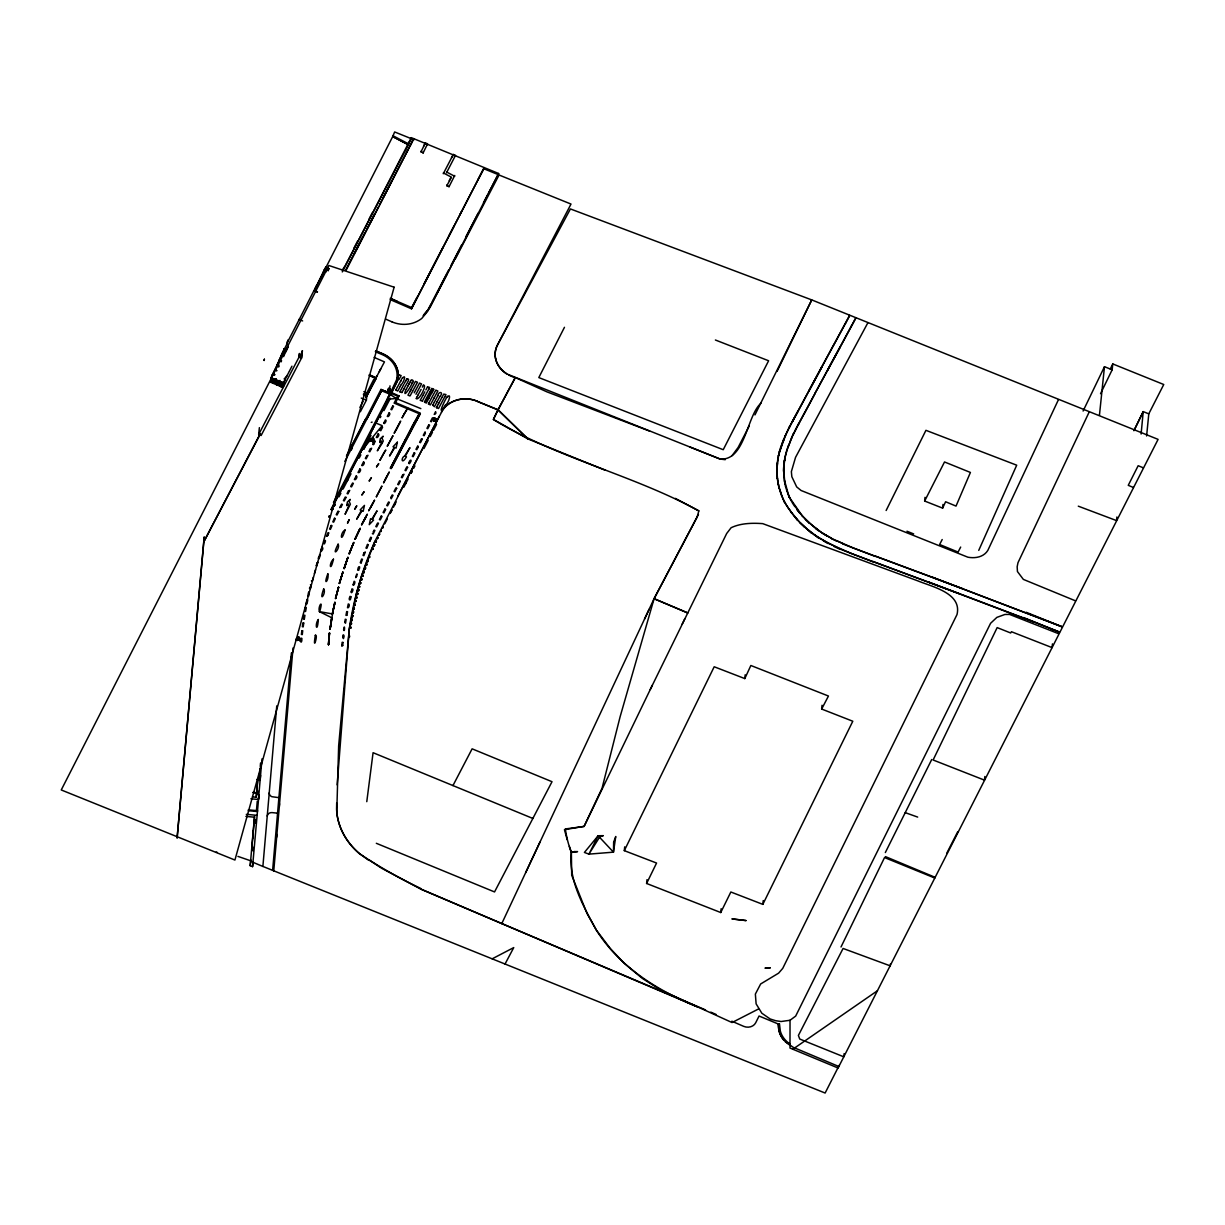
<?xml version="1.0" encoding="UTF-8"?>
<svg xmlns="http://www.w3.org/2000/svg" width="1225" height="1225" viewBox="0 0 1225 1225"><rect width="100%" height="100%" fill="white"/><g stroke="black" fill="none" stroke-linecap="round" stroke-linejoin="round"><path stroke-width="1.5" d="M1058.477 633.662L1009.568 614.429L1004.929 614.46L996.859 617.385L990.581 623.295L795.668 1016.092L790.033 1020.272L789.987 1048.049L838.084 1068.016L1158.084 439.377L811.746 299.911L570.421 208.939L497.427 345.128A26.935 23.091 11.8 0 0 495.543 358.404M336.691 803.064L336.569 809.158A74.143 64.159 4.6 0 0 359.415 853.626L381.664 868.265L420.497 888.952L696.933 1006.659C657.427 990.458 619.712 967.168 596.422 930.25C583.483 906.24 568.308 880.668 571.371 852.447C568.461 844.867 566.486 836.981 565.337 828.942L584.08 826.477L652.343 685.234M783.801 471.181L784.214 463.8M297.078 639.511L298.67 638.593M337.151 784.873L349.278 628.976A428.842 371.129 5.8 0 1 374.911 541.327L439.316 416.178M389.856 387.452L389.994 385.829M272.44 374.437L271.889 375.784M284.399 379.245L285.364 378.984L284.445 378.602L285.303 379.627L283.297 383.547L284.047 382.154L282.883 387.437L270.572 382.231L271.613 378.923C269.653 381.572 272.348 378.203 271.031 377.683L279.56 359.997L281.49 360.808L279.56 359.997M287.354 375.294L284.43 378.816L285.348 379.199M270.955 379.337L273.007 373.748L274.66 374.452L273.007 373.748L277.493 364.82M251.753 848.956L253.33 830.902M252.962 850.839L253.269 847.317M255.351 823.108L255.673 819.479M256.423 810.873L257.25 801.288M257.817 794.703L258.123 791.182M259.026 780.601L259.333 777.063M259.486 775.303L260.098 768.274M260.251 766.513L260.558 762.976M839.248 1065.245L825.129 1093.037L262.885 866.427L276.758 705.876M278.825 798.562L278.902 797.659L271.843 796.694A4.609 3.997 6.2 0 1 269.24 792.835M272.624 870.393L291.412 652.848M276.605 837.303L276.865 834.378M273.742 871.128L293.02 647.979M279.116 365.295L277.279 364.514L281.796 354.806L283.817 355.663M279.514 359.323L284.522 348.62M252.947 862.905L252.564 866.642L250.206 865.692L254.448 817.197L245.888 816.401M252.488 796.893L256.209 797.245L257.572 781.642M252.702 838.068L254.647 815.942M257.755 780.463L256.209 797.245M252.564 866.642L257.541 810.69L248.323 809.847M250.865 798.792L258.444 799.481L261.982 758.888M279.3 806.708L279.56 803.768M203.733 541.94L177.12 837.885L204.253 536.872L203.718 542.001L260.267 433.619M286.696 349.676L288.334 346.399L286.711 349.447M341.897 644.84L342.127 642.344L343.015 642.451M342.74 645.483L343.015 642.467M1141.118 434.048L1143.216 411.692L1133.906 430.725L1143.216 411.6L1148.79 413.882L1146.615 435.962M341.852 645.253L341.775 646.157L342.74 645.544M388.692 389.183L389.535 389.274L388.769 388.938M1116.894 516.981L1116.526 520.594L1078.291 506.17M177.12 837.885L177.349 835.542M302.008 352.999L301.488 358.144L261.124 435.503L258.659 434.507L259.378 427.632M272.7 383.134L273.542 380.761L271.383 379.842C270.128 383.823 270.465 376.55 272.991 380.209M273.65 379.796L273.742 378.816M277.616 382.491L276.773 384.849L276.881 383.884L282.883 387.437L283.725 385.063L271.506 379.903L270.756 381.297M279.667 383.348L279.759 382.384M279.867 381.404L279.958 380.424M286.543 350.472C279.79 347.41 291.152 350.35 284.322 348.987M281.046 384.635L281.903 382.261L283.924 383.119L283.189 384.512L283.94 383.134L271.705 377.943M282.883 387.437L283.097 385.492M258.674 434.492L299.022 357.133L299.375 353.703M299.467 353.458L299.114 356.888L301.564 357.899L301.932 354.469M300.186 357.47L302.299 350.702M300.385 357.547L302.514 350.794M250.727 860.808L237.895 856.382M250.206 865.692L250.819 859.858M260.619 775.41L260.175 779.789L256.944 779.483M258.444 799.481L258.904 795.102M258.934 794.841L257.449 811.532L248.231 810.69M328.361 270.756L324.993 269.332L325.115 268.229L315.024 289.039L324.028 271.353L325.819 272.103M324.993 269.332L392.689 136.603L408.369 144.718L411.278 138.655L394.649 131.963L392.704 136.526L408.43 144.734L342.587 270.771M360.349 411.753L366.382 400.192L366.995 394.358M363.412 394.802L366.811 396.196L376.152 378.525L376.228 377.698L369.246 374.743M342.28 271.919L411.324 137.675L498.636 173.506L430.006 307.444L423.865 314.81M346.308 269.913L413.79 138.67L386.579 191.069M388.953 391.525L389.014 392.658C385.262 389.596 391.556 388.172 388.555 389.428L389.382 389.826L388.447 390.193M388.815 391.587L388.846 388.601M389.106 392.475L387.942 392L389.734 391.74L389.32 392.567L389.32 389.657M389.749 389.091L389.106 392.49M423.59 146.265L425.351 142.912L427.571 143.815L423.1 152.987L420.971 151.287M423.1 152.987L423.176 152.206M420.895 152.084L425.351 142.912M390.132 299.574L411.493 308.807L442.96 247.389M454.735 175.451L449.039 186.69L446.834 185.756L451.443 177.181L443.373 172.955M454.659 176.247L446.574 172.005M446.834 185.756L446.926 184.96M449.039 186.69L449.116 185.894M443.282 173.736L453.296 154.472L455.516 155.361L446.497 172.786M411.493 308.807L484.243 167.687L483.814 168.483M822.052 705.248L821.653 709.045L852.799 721.234L762.838 904.372L730.85 891.999L720.744 912.533L646.601 883.47L656.569 863.043L624.306 850.655L624.704 846.858M646.601 883.47L646.999 879.673M624.306 850.655L714.19 666.768L744.8 678.589L745.183 674.776M720.744 912.533L721.142 908.72M762.838 904.372L763.236 900.574M849.553 315.438L833.781 344.715M855.724 317.918L851.344 326.156M844.132 1053.607L843.795 1056.823L799.741 1039.03L798.394 1035.447L843.076 948.456L890.223 965.851L890.422 963.922M924.645 501.04L944.521 461.963L970.414 472.452L956.021 506.093L945.608 501.745L942.622 508.13L924.645 501.04L925.028 497.335M942.622 508.13L943.005 504.424M984.839 776.512L984.471 780.141L933.113 759.99L997.165 627.598L1010.686 632.988L1011.421 631.717L1052.061 647.612L1052.443 643.875M1059.457 632.008L1034.375 622.116M1099.438 415.336L1104.475 366.688L1112.162 369.797L1100.54 393.684M1112.162 369.797L1112.775 363.932L1163.75 384.512L1148.805 413.79M275.579 381.633L274.829 383.012L275.686 380.653M280.847 386.579L281.704 384.221L280.847 386.579L280.954 385.599M281.796 383.241L281.903 382.261M1026.167 612.255L1062.136 626.863L931.919 576.975M644.549 619.038L654.089 598.673L697.132 517.118L698.832 510.886C633.003 474.81 557.804 458.533 493.399 419.562L498.024 409.808L476.892 401.126A26.935 23.26 5.9 0 0 441.398 412.182M349.538 637L349.661 635.974M366.78 801.671L373.074 752.701L532.86 818.453M777.783 459.329L777.278 463.234A102.379 88.399 5.9 0 0 776.941 474.887M777.997 459.36L777.492 463.249A102.15 88.185 5.9 0 0 777.155 474.871M784.199 463.969L784.674 460.294M303.723 623.157L303.218 626.848L302.33 626.741L302.851 622.882L303.754 622.989M331.623 617.66L330.092 629.237L332.052 617.798M374.115 440.587C372.492 444.736 371.833 438.305 374.1 440.495M433.39 418.827C434.263 422.196 436.054 415.796 433.665 418.292M778.334 1023.671L778.625 1027.729A26.981 22.923 6.9 0 0 783.541 1039.535L783.495 1039.872A26.95 22.892 6.9 0 1 778.549 1028.051L778.258 1023.993L779.452 1023.641L780.325 1031.021A25.802 21.943 6.6 0 0 790.018 1044.037M777.753 459.498L778.411 455.532M777.982 459.528L778.625 455.562M783.587 471.181A96.867 83.637 5.9 0 1 784.429 460.416L785.057 456.649M784.658 460.447L785.271 456.68M298.333 639.618L299.267 638.24M838.757 1066.47L793.142 1047.283L785.868 1042.016L789.359 1044.787M304.719 611.183L305.392 607.493L306.281 607.631L305.592 611.459L304.703 611.336M300.186 639.496L299.436 640.415L299.053 639.205M296.511 639.327L296.955 638.485M297.706 639.389L296.909 640.246M372.492 441.245L373.058 440.28M346.92 615.103L347.563 611.719L346.69 611.566L345.955 615.379L346.874 615.302M298.839 639.113L299.635 640.706M335.007 602.516L332.297 613.817L335.022 602.44M306.709 600.832L306.127 603.665L307.016 603.803L307.797 599.99L306.908 599.852M347.563 607.232L348.267 603.94C350.289 603.588 348.926 608.718 347.456 607.738M276.957 365.892L278.795 366.673L276.957 365.892L277.233 364.652M279.193 360.701L279.468 359.446M281.428 355.51L281.704 354.255M287.431 341.607L286.803 344.409L288.334 339.846L287.477 341.453M778.396 455.685L782.025 444.277M778.61 455.731L779.498 451.703M785.041 456.803L786.894 449.774M785.256 456.833L787.108 449.835M308.103 594.416L308.608 592.226M286.834 344.256L284.185 349.462M372.921 438.121L371.297 440.77L370.057 440.832A1.991 1.715 2 0 1 370.18 439.714L370.44 439.377M373.533 438.382L373.64 439.852M350.901 596.621C350.993 601.781 347.716 600.434 350.044 596.345L350.84 596.927M338.667 587.357L335.436 598.55L338.682 587.296M311.181 585.412L310.384 588.597L309.512 588.429L309.848 587.066M311.181 585.412L310.461 584.631M313.355 577.266L312.314 581.033L311.441 580.849M371.696 440.571L370.838 440.158M373.089 441.092L372.982 439.943M434.783 419.088L433.589 419.21M435.748 419.256L436.605 419.716M372.002 439.499L371.236 439.882M372.186 439.867L372.844 440.02M372.706 438.581L373.656 438.979M373.212 440.188L373.411 440.648M435.717 420.619C438.075 415.949 436.866 423.483 433.788 420.803L433.834 419.853M434.094 418.95L433.788 419.976M435.533 420.619L436.268 419.915L433.757 420.879M314.412 573.514L315.529 569.763M433.772 420.037L433.88 421.308M434.339 419.088L434.033 420.098L435.243 419.425M435.288 420.849L435.35 419.654M779.284 451.642L780.662 447.998M779.483 451.857L785.47 435.671M316.724 562.995L317.872 562.306L316.678 566.042L315.973 565.307M333.46 559.212C330.183 573.53 328.576 563.332 333.491 559.151M319.358 555.109L320.383 554.894L319.097 558.6L318.24 558.37L318.776 556.824M358.573 570.299C361.314 565.889 358.144 564.985 357.685 570.084L358.542 570.345M780.447 447.937L783.418 440.005M786.879 449.927L788.226 446.16M787.093 449.988L788.441 446.222M284.414 348.803L284.506 349.6L284.843 348.757M781.795 444.384L783.632 440.081M788.196 446.313L790.002 442.118M788.41 446.375L791.763 437.861M349.064 553.623L353.627 542.813M297.277 640.522L297.399 640.461A1.991 1.73 1.9 0 0 297.843 638.776L296.756 638.317A1.991 1.73 1.9 0 0 296.404 640.001L296.572 640.323M296.955 639.358L298.15 637.122M783.403 440.158L785.256 435.595M789.773 442.21L793.218 434.048M433.451 418.659L434.844 418.093M374.896 541.327L361.666 575.597L356.521 593.176L349.263 629.145L338.651 745.872L336.768 812.175A74.082 63.792 5.7 0 0 359.461 853.565M434.814 419.057L434.952 418.276M389.473 390.775L390.3 388.784L388.662 388.111L387.942 389.535L389.366 390.913L387.942 389.504M785.24 435.763L789.359 426.897M785.439 435.824L787.17 431.828M791.549 437.953L793.433 434.125M978.744 550.393L1016.704 465.194L925.932 430.327L886.134 510.503M370.685 539.444L371.512 537.607L370.7 537.254L369.077 540.837L369.889 541.144M369.935 541.098L370.608 539.612M744.8 678.589L750.864 665.497L828.452 696.03L821.653 709.045M525.632 872.705L539.934 842.172M420.497 888.967L501.775 923.589L649.128 609.284M1058.461 399.626L987.794 550.469C983.583 557.191 975.161 558.554 967.888 557.207L801.089 490.49L796.694 486.922L791.84 476.724L791.365 471.64L795.546 457.354L867.882 322.742M1089.163 412.044L1017.99 562.688L1017.163 566.731L1017.439 571.539L1023.35 579.394L1075.489 600.832M698.464 514.332L654.089 598.703L620.126 716.702L602.072 788.165L584.111 826.324L564.449 829.692L567.236 839.799M349.14 519.798L347.502 523.213L349.202 519.66M373.043 532.232L374.069 530.119L374.896 530.44L373.196 534.008L372.369 533.671M1083.099 411.033L1104.475 366.688M1110.279 369.047L1112.775 363.932M650.261 689.522L726.685 533.487L731.111 527.73C740.635 523.152 752.242 522.861 762.731 523.642L917.77 580.849C931.995 586.76 962.222 593.084 957.001 614.567L782.744 968.362L778.61 973.155L760.664 983.966L755.366 994.088L756.116 1003.857L761.827 1013.213L770.203 1019.001L775.793 1020.747L781.106 1021.512L790.033 1020.272M682.187 624.122L684.867 618.64M841.008 946.986L884.542 857.561L934.843 878.065M338.161 512.754L337.043 515.005L336.217 514.699L337.962 511.162L338.789 511.468M338.299 512.448L338.758 511.545M367.117 514.286L361.543 524.775L367.316 514.378M787.154 431.981L789.574 426.989M793.203 434.217L795.729 429.485M793.417 434.293L798.807 423.728M885.338 852.554L931.72 759.515M365.509 517.899L366.168 516.567M281.75 354.132L284.215 349.248L286.344 350.151M365.479 517.961L361.758 524.867M378.418 523.412L376.657 526.872L375.815 526.566L377.606 523.044L378.433 523.397M777.063 371.389L811.746 299.911L754.937 414.923M287.952 341.331L299.574 318.776M299.574 318.791L313.906 290.692L317.352 292.147M316.601 285.425L314.075 290.371L317.505 291.841M324.104 270.572L325.957 266.912L329.265 268.995M321.21 277.815L324.15 270.128L325.957 270.893M564.465 327.305L538.816 377.576L723.24 449.713L768.611 360.762L715.385 339.999M1062.152 626.71L931.842 577.143M946.665 853.427L957.736 831.729M390.193 393.225L380.99 389.473L390.193 393.225L396.471 380.072A25.74 22.234 5.9 0 0 382.062 354.53L375.325 351.682M283.342 382.889L289.085 371.757M289.391 371.16L291.948 366.183M388.157 392.077L388.371 391.173M355.02 509.171L356.812 505.726L354.653 508.926M417.036 419.884L420.389 413.483L412.978 426.683M760.924 403.285C746.638 415.673 745.397 460.922 720.132 459.053L506.538 373.824A26.95 23.275 5.9 0 1 497.442 345.067L571.003 204.054L499.05 175.007L455.394 258.735M365.708 395.032L373.793 379.367M449.299 235.169L461.886 210.899M459.942 214.635L484.258 167.641L477.643 180.397M492.205 185.94L498.636 173.506M483.507 202.753L487.581 194.882M488.346 193.397L491.424 187.425M371.252 422.395L372.14 422.12M408.675 463.356L409.487 463.708M435.564 413.759L434.217 414.417L435.549 411.86M435.886 413.131L435.564 411.845M749.332 425.779L738.139 447.431L732.045 455.669M942.193 539.521L939.621 544.497L958.088 552.062L960.676 547.07M342.449 270.281L344.026 267.234M353.673 248.675L357.7 240.896M369.138 218.892L372.431 212.538M407.481 145.055L409.012 142.115M410.543 139.175L411.324 137.675M345.925 269.531L355.311 251.263M356.123 249.701L360.15 241.938M360.962 240.391L362.569 237.282M363.381 235.721L364.989 232.627M366.964 228.815L368.939 225.002M369.613 223.731L374.881 213.579M382.92 198.083L385.952 192.248M354.301 253.453L378.602 206.657M379.428 205.05L392 180.841M406.516 152.681L407.772 150.246M409.931 146.097L411.462 143.157M454.153 225.813L424.172 283.526M374.299 381.128L374.789 380.209M379.306 371.588L379.964 370.333M347.333 454.215L365.831 418.613M346.43 456.19L380.99 389.473M344.837 461.412L381.557 390.76L389.749 394.098L333.476 502.449M351.299 449.988L352.264 448.136M432.103 301.84L448.595 270.067M451.198 265.044L461.611 244.985M465.959 236.609L478.118 213.196M458.594 251.86L427.678 311.303L421.859 318.347A26.782 23.168 7.9 0 1 418.659 320.552A26.782 23.137 7.7 0 1 391.969 321.853M388.524 398.829L333.705 504.378A482.175 417.281 5.8 0 0 331.133 509.386M375.83 350.825L382.567 353.673A26.858 23.183 5.9 0 1 397.574 380.332L333.675 504.669A482.175 417.281 5.8 0 0 331.102 509.677M347.364 480.797L348.053 479.48M360.839 454.904L359.201 458.028M383.869 452.775L385.798 450.019L379.903 460.386L383.869 452.791M395.736 457.813L397.558 454.337M399.381 450.831L397.62 454.215M370.762 507.257L372.599 503.751M385.385 479.174L387.207 475.667M398.355 454.735L391.081 468.7L415.122 423.544M408.782 463.127C409.747 458.64 412.947 459.528 409.686 463.326M388.463 504.103L387.559 505.833L386.748 505.481L388.57 501.974L389.382 502.327L388.524 503.996M400.284 481.379L398.523 484.778L397.712 484.426L399.534 480.904L400.345 481.257M391.035 511.805L391.709 510.488M394.68 504.792L395.369 503.475M405.643 483.722L406.333 482.405M411.814 471.885L411.125 473.187L412.289 470.936M413.637 468.363L414.923 465.898M476.877 401.264L498.039 409.916L527.791 438.872L498.039 409.686L493.415 419.394L527.791 438.872L605.119 470.186M417.082 297.139L411.631 307.582L390.254 298.349M366.842 419.027L381.557 390.76M431.231 303.509L427.801 310.093L423.146 315.713M437.447 292.545L447.339 273.542M387.498 398.401L389.749 394.098M371.696 430.802L373.518 427.295M375.83 423.008L377.223 420.343M335.818 499.861L338.345 495.007M339.264 493.231L342.433 487.137M344.332 483.492L346.17 479.986M355.832 461.412L358.542 456.19M359.292 454.766L360.778 451.887M365.617 442.593L366.734 440.449M369.919 434.339L370.823 432.578M339.003 496.845L340.902 493.216M343.107 488.974L351.008 473.769M364.483 447.875L363.81 449.192L371.022 435.319M392.842 435.901L387.222 446.329L392.903 435.916M361.972 494.854L364.116 491.684L361.926 494.931M369.276 480.812L371.42 477.643L369.184 480.981M397.022 428.49C386.442 446.803 409.058 405 397.053 428.428M395.736 457.844L390.285 468.317L410.743 430.006M399.472 450.647L404.862 440.311M404.954 440.142L412.228 426.208M368.771 510.626L374.62 500.336M430.542 392.444L432.517 388.692L433.772 389.244M374.421 500.244L368.74 510.687M376.243 496.737L381.924 486.279M383.547 482.681L389.244 472.237M398.37 454.689L409.303 433.727M409.334 433.665L411.125 430.235M415.214 423.375L416.944 420.053M396.686 488.3L394.863 491.792L394.052 491.439L395.874 487.933L396.701 488.285M417.955 447.447L416.791 449.682L415.979 449.33L417.802 445.823L418.108 447.156M422.257 439.193L420.451 442.684L419.624 442.317L421.446 438.826L422.273 439.178M397.972 495.788L442.593 410.207A26.95 23.137 4.1 0 1 456.312 400.315A26.904 23.229 4.4 0 1 466.648 398.891A26.95 23.397 4.3 0 1 476.908 401.096M384.788 523.795L387.376 518.833M390.178 513.459L392.092 509.753M393.47 507.135L396.196 501.882M403.821 487.228L408.155 478.898M423.911 448.641L428.245 440.342M452.959 785.577L472.115 748.827L552.016 781.703L494.548 891.938L376.32 843.29M203.718 542.001L260.481 433.696M359.936 407.404L363.182 401.188M375.845 378.203L369.889 375.325M376.55 376.841L377.07 375.861M379.291 416.362L382.828 409.609M390.408 395.017L391.311 393.271M380.24 417.664L380.914 416.362M383.884 410.681L390.392 398.263M395.583 402.612L398.171 397.696M398.324 397.39L399.212 395.69M402.122 417.786L407.695 408.078L403.974 414.234M402.152 417.725L403.944 414.295M412.258 426.162L414.05 422.717M414.081 422.671L419.562 413.131L410.773 429.944M431.322 390.959L425.213 402.612L424.447 401.861M432.41 388.861L431.736 388.356M425.58 401.923L426.3 403.086L428.918 398.232M427.403 398.447L427.862 397.574M411.156 430.174L412.947 426.744M433.16 418.353L431.399 421.737L430.572 421.369L432.394 417.893L433.221 418.246M430.189 436.621L432.486 432.226M433.482 430.312L436.575 424.401M365.617 397.666L380.807 368.756M373.579 444.537L372.645 444.43L374.467 440.923L375.294 441.23L373.579 444.522M376.228 377.698L366.903 395.353L363.503 393.96M284.154 355.036L286.267 351.054L284.139 350.151M380.255 369.797L384.466 361.896L374.115 357.378M349.217 501.285L350.228 499.387L347.333 502.051L346.889 505.68L347.961 503.659L348.865 505.711L345.067 514.286L350.381 504.241L349.156 501.408M381.924 443.572L377.331 450.831L381.756 442.516L380.853 440.464L379.781 442.485L380.225 438.856L383.119 436.192L382.047 438.228L383.272 441.046L382.001 443.435M505.037 964.029L513.75 947.583L492.159 958.838M401.907 392.582L399.886 391.709M431.736 393.011L432.731 391.158M439.943 396.471C444.323 391.908 438.366 390.698 437.723 395.905M498.039 409.686L515.25 377.56L546.978 391.877L649.709 431.139M410.972 380.454L410.283 381.725M439.178 402.566L441.965 397.375M436.468 407.603L438.504 408.507L444.828 396.716M789.344 427.066L798.042 410.804M789.543 427.142L792.713 421.094M795.5 429.562L798.608 423.636M273.542 380.761L272.792 382.154L270.664 381.251M276.773 384.849L277.524 383.471M282.99 386.472L283.741 385.079M451.489 157.826L453.296 154.472M449.223 180.688L450.754 177.824M422.809 395.568L420.206 400.361L422.319 401.111M361.819 511.024L356.674 519.216L361.36 510.488L360.135 509.952L364.468 505.389L363.182 511.3L361.957 510.764M429.699 392.138L424.447 401.846M428.643 403.423L435.809 390.132L437.846 391.02L434.079 398.018M434.063 398.033L430.373 404.893L428.337 403.99L428.903 402.933M404.755 455.868L409.931 447.646L405.444 455.991M434.308 402.275L432.655 405.337M373.365 517.685L372.369 519.522L373.579 520.089L369.246 524.652L370.532 518.742L371.757 519.278L377.04 510.825L373.426 517.578M437.187 401.586L434.431 406.7L432.747 405.153M439.928 396.502L437.095 401.754M437.371 405.934L436.483 407.588M438.458 403.913L437.432 405.812M439.147 402.627L438.351 404.097M443.45 394.618L442.041 397.237M445.027 396.364L444.553 397.237M445.165 396.088L445.992 394.572L443.726 394.098M447.569 396.303C444.889 399.197 436.085 419.532 445.272 405.276M445.395 405.046C448.472 403.867 451.979 391.939 447.125 397.145M498.039 409.916L515.174 377.928L508.773 375.095M271.062 378.372L271.812 376.978M395.828 390.025L397.757 391.051L400.315 386.35M397.436 387.069L401.448 379.643M399.825 391.847L401.448 388.846M402.382 387.115L401.678 388.402M401.984 392.444L403.837 389.014M412.412 382.384C411.171 386.656 402.397 399.335 405.582 390.408M409.839 391.709L411.049 389.473M417.266 396.487L418.123 394.894M421.124 389.382L418.23 394.695M423.406 385.171C427.556 384.068 419.072 401.264 416.132 398.584M422.533 400.728L429.699 387.467L427.54 386.809M429.807 391.939L431.445 388.876M432.747 391.127L433.665 389.428M434.354 402.167L437.953 395.491M436.973 406.685L436.513 407.527M821.546 367.132L798.026 410.972M808.837 390.867L845.449 323.492M845.434 323.66L849.752 315.514M809.051 390.79L792.697 421.262M809.036 390.943L821.73 367.377M839.891 347.18L804.136 413.545M814.947 393.439L827.855 369.812M855.923 318.01L827.84 369.965M804.35 413.637L815.176 393.363M395.935 389.81L397.344 387.222M402.55 377.606L402.014 378.602C406.976 372.875 403.668 382.583 401.295 384.512M400.33 386.304L401.157 384.772M404.342 383.486L405.108 382.078M405.705 380.99L406.884 378.785M406.623 379.275C412.075 376.978 404.663 386.442 403.592 389.473M406.562 388.585L407.956 386.013M409.747 382.705L408.982 384.114M410.712 380.914C411.309 378.173 415.29 381.342 412.136 382.889M409.257 392.812L409.808 391.786M410.528 390.469L415.428 381.404L417.48 382.246L412.641 391.142M414.234 392.812L419.517 383.073L421.553 383.93L415.964 394.251M416.408 398.064L417.097 396.778M423.069 395.078L424.845 391.801M425.871 389.917L427.433 387.008M429.01 398.064L431.721 393.057M839.875 347.333L851.36 326.003M400.529 381.327L401.004 380.454M402.703 386.518L403.775 384.528M405.46 381.419L405.965 380.5M406.486 388.723L405.858 389.887M408.093 385.752L410.222 381.833M408.721 393.776L407.971 395.17L410.007 395.997M410.39 395.308L412.549 391.326M422.334 387.131L423.345 385.278M428.658 389.397L429.194 388.417M821.531 367.286L833.796 344.562M792.483 421.17L798.241 410.896M798.593 423.789L804.151 413.392M827.641 369.873L840.09 347.257M798.792 423.881L804.366 413.483M371.497 440.433L372.813 438.029M435.84 419.425L435.87 420.481L436.651 419.899M435.901 419.501L437.049 419.088L436.85 420.343M370.532 439.607L370.44 440.832M371.895 440.694L373.334 439.729M373.564 441.383L373.855 440.479M298.548 639.159L299.666 638.317L300.385 639.159M299.16 638.562L298.027 637.689L298.257 639.128M361.957 450.233L382.185 425.642L376.044 423.115M370.792 439.974L371.711 439.071L370.471 439.346M373.518 441.444L372.568 441.674M877.452 990.734L792.82 1049.228M370.991 440.74L371.619 440.142M373.104 439.576L373.564 438.489M434.278 420.252L435.35 419.654M758.52 1008.971L732.045 1022.553L660.734 990.076L642.268 978.362L624.536 963.57L610.387 948.609L596.437 930.204L587.097 913.651L571.707 875.278L571.371 852.416L569.365 846.429M299.773 640.675L300.401 639.327M298.9 636.801L299.528 638.225M388.493 399.12L396.272 398.508L420.864 408.614M725.231 459.681L720.132 459.053L690.104 447.064M297.951 637.245L299.191 637.49M297.828 639.251L297.797 637.995L297.997 639.251M299.742 638.608L299.727 639.45M246.302 814.334L257.051 815.345M252.901 792.483L256.668 792.835L253.116 792.407M277.57 813.17L272.103 812.604A4.548 3.935 5.9 0 0 267.234 816.08M308.807 592.257L308.623 596.192L307.735 596.024M498.514 174.731L484.12 168.866M347.885 557.421L344.24 568.584L347.885 557.421A451.03 390.53 5.8 0 0 344.026 568.522A450.555 390.117 5.8 0 1 347.885 557.421M349.278 553.761L353.627 542.813A449.636 389.305 5.8 0 0 349.263 553.761L349.048 553.685M905.229 812.65L917.678 817.09M931.919 577.128L875.385 556.104M962.758 588.72L853.412 548.05L831.53 538.464M929.423 582.304L1034.467 622.101M929.346 582.487L1034.375 622.285M929.408 582.472L872.889 561.448M960.232 594.048L850.839 553.363M875.293 556.441L842.739 543.946M872.797 561.785L839.921 548.999M1050.973 629.022L1059.441 632.131L1023.549 617.553M367.868 393.332L363.84 391.709M850.916 553.332L828.238 543.242L814.349 534.789M425.259 143.708L427.479 144.596M453.219 155.253L455.44 156.157M411.156 139.313L413.621 140.308M906.959 531.237L913.682 533.932M395.644 402.673L419.899 412.947L419.425 413.805L394.098 403.102L397.742 396.15L392.551 394.052L392.995 393.225L398.983 395.92M216.228 851.987L217.3 852.416M1143.43 467.858L1138.163 465.714L1128.256 485.33L1133.416 487.489M299.022 357.133L301.488 358.144M361.283 398.094L366.382 400.192M373.548 439.224L372.492 438.795M934.966 877.253L885.399 856.597M252.013 861.895L262.885 866.458M325.911 267.433L328.775 268.642M325.069 268.673L328.438 270.113M299.114 319.449L302.636 320.935M369.154 375.57L376.152 378.525M284.307 349.048L286.711 349.937M281.719 355.709L283.741 356.567M279.484 360.9L281.413 361.727M276.712 370.777L274.982 369.828L276.728 370.562M272.945 374.406L274.599 375.11M271.491 378.877L283.833 384.099M271.292 380.822L283.618 386.043M375.83 351.039L382.583 353.903A26.935 23.26 5.9 0 1 389.167 357.777L391.035 359.4A26.935 23.26 5.9 0 1 397.62 380.638L390.744 394.817L396.272 398.508M705.539 1009.905L501.775 923.589M710.776 1012.141L716.013 1014.392M385.89 319.22L391.969 321.853M391.066 298.701L397.237 301.365M389.029 472.146L383.762 482.772M381.725 486.202L376.458 496.814M731.846 1021.206L743.713 1026.366A8.988 7.687 6.9 0 0 755.687 1022.783L759.071 1016.015L778.258 1023.993M404.633 456.083C401.188 456.956 400.973 465.868 406.47 456.894L405.245 456.358M837.043 540.975L842.861 543.624M839.998 548.984L818.514 537.79M833.919 546.442L839.906 549.152M831.515 538.632L836.935 541.312M392.781 135.638L408.522 143.861M675.358 498.391L698.832 510.886M831.653 538.311L822.388 533.135L809.097 522.799M831.637 538.464L822.496 533.135M823.368 540.899L828.1 543.563M826.982 536.075L818.346 530.456M818.622 537.79L808.393 530.027M818.499 537.943L811.072 532.569M359.446 853.58L368.756 860.333M815.773 528.266L818.484 530.303M815.62 528.572L818.331 530.609M812.91 526.092L815.758 528.434M811.21 532.599L800.476 522.952M811.057 532.737L804.32 526.781M813.048 526.122L802.39 516.184M805.346 519.339L809.235 522.83M809.082 522.952L799.726 512.999M800.308 523.075L804.473 526.811M804.304 526.949L797.077 519.63M800.461 523.106L794.443 516.154M783.541 1039.535L785.807 1042.352M789.298 497.212L802.543 516.23M797.245 519.676L791.748 512.663M797.062 519.783L791.549 512.754M797.199 509.738L799.879 513.061M797.184 509.891L799.695 513.168M795.01 506.292L797.383 509.631M789.268 509.171L791.733 512.816M791.534 512.923L786.848 505.603M792.483 503.092L794.795 506.538M789.053 509.432L784.49 502.127M790.554 499.754L792.667 503M784.689 502.051L786.833 505.757M789.513 497.151L790.737 499.831M783.204 499.05L784.674 502.219M784.475 502.296L781.81 496.079M788.41 494.364L789.497 497.319M788.196 494.425L789.283 497.381M782.025 496.033L783.188 499.203M788.395 494.532L784.674 480.996M786.833 490.567L788.18 494.578M780.585 491.975L782.009 496.186M781.795 496.248L779.085 487.902M785.623 486.692L786.817 490.72M779.299 487.856L780.57 492.128M784.934 483.829L785.608 486.846M778.533 484.61L779.284 488.009M778.304 484.641L779.069 488.055M784.459 481.012L784.919 483.982M777.783 481.655L778.518 484.763M778.288 484.794L777.293 478.347M299.451 639.45L299.313 638.577M784.658 481.149L783.816 471.028M784.444 481.165L783.602 471.013A96.867 83.637 5.9 0 1 784.444 460.263M777.523 478.332L777.997 481.792M777.507 478.485L777.171 474.718A102.15 88.185 5.9 0 1 777.507 463.096M777.278 478.5L776.956 474.718A102.379 88.399 5.9 0 1 777.293 463.081M506.66 373.671A26.95 23.198 8 0 1 495.589 358.404M420.788 888.477A464.122 405.108 3.8 0 1 369.092 859.935M349.431 553.271A449.253 388.999 5.8 0 1 353.811 542.338M613.648 842.111L613.465 852.156L588.919 854.131L584.402 852.447L598.137 835.756L603.297 835.664L599.745 836.889L588.919 854.131L598.137 835.756L613.465 852.156L615.762 836.491L613.648 842.111M300.998 638.363C299.757 643.309 302.208 643.508 301.886 638.424L300.998 638.363M315.33 635.193C312.314 653.936 318.623 633.57 315.315 635.316M277.83 380.546L277.723 381.511L277.83 380.546M275.885 378.693L275.778 379.673L275.885 378.693M329.372 633.065L328.606 644.718L329.372 633.065M301.794 631.059L301.396 634.473L302.284 634.565L302.743 630.691L301.794 631.059M342.694 637.107L343.429 638.593C345.312 635.086 342.418 632.973 342.694 637.107M343.613 629.895C344.975 633.386 344.746 621.871 343.613 629.88M350.687 628.318L350.871 627.154L350.687 628.318M318.332 619.544C317.275 634.351 314.381 624.291 318.332 619.544M351.284 624.474L351.498 623.157L351.284 624.474M304.336 619.069L303.433 619.023L304.045 615.18L304.933 615.287L304.336 619.069M344.746 622.315L345.511 623.203L346.139 619.482L345.266 619.222L344.746 622.315M351.912 620.631L352.172 619.207L351.912 620.631M332.542 613.97L331.883 617.798L319.281 611.581L332.542 613.97M352.601 616.803L352.846 615.44L352.601 616.803M319.664 611.734C317.03 607.738 324.089 596.682 319.664 611.734M353.321 612.975L353.581 611.734L353.321 612.975M354.102 609.162L354.347 607.998L354.102 609.162M354.913 605.349L355.173 604.231L354.913 605.349M397.344 442.21L396.073 448.105L394.848 447.569L389.565 456.022L394.236 447.293L393.011 446.757L397.344 442.21M264.386 359.216L264.11 360.456L264.386 359.216M355.786 601.552L356.031 600.51L355.786 601.552M323.676 588.888C318.255 604.323 326.753 592.854 323.676 588.888M356.689 597.754L356.506 598.52L356.934 596.805L356.689 597.754M357.654 593.972L357.44 594.814L357.884 593.114L357.654 593.972M351.177 591.92C351.085 594.891 354.592 588.475 352.019 588.796L351.177 591.92M358.649 590.205L358.42 591.124L358.879 589.393L358.649 590.205M394.128 287.201L234.924 860.042L61.25 789.957L328.867 265.503L394.128 287.201M359.706 586.453L359.43 587.449L359.706 586.453M327.81 573.821C322.665 587.74 329.51 579.869 327.81 573.821M353.106 584.861C354.117 586.392 355.863 580.91 354.147 581.278L353.106 584.861M360.793 582.702L360.502 583.743L360.793 582.702M339.294 583.36L342.832 572.243L339.294 583.36M361.942 578.966L361.605 580.083L361.942 578.966M356.597 576.332C353.857 581.538 358.404 568.875 356.597 576.332M363.121 575.229L362.738 576.439L363.121 575.229M364.361 571.524L363.932 572.795L364.361 571.524M365.632 567.818L365.188 569.104L365.632 567.818M366.949 564.128L366.505 565.399L366.949 564.128M322.19 547.284C318.041 555.553 324.839 548.678 322.19 547.284M361.145 562.903L360.272 562.704L361.635 559.029L362.478 559.289L361.145 562.903M368.327 560.453L367.883 561.632L368.327 560.453M338.115 544.206C330.52 558.937 340.672 548.601 338.115 544.206M369.736 556.793L369.368 557.727L369.751 556.732M323.691 543.364L324.441 543.869C326.432 540.378 325.161 538.357 323.691 543.364M364.024 552.873L363.029 555.354L363.886 555.645L365.326 552L364.024 552.873M327.764 535.57L326.508 536.305L328.024 532.676L328.867 532.936L327.764 535.57M372.691 549.52L373.15 548.417L372.691 549.52M367.5 544.451L365.969 548.065L366.811 548.371L368.342 544.757L367.5 544.451M374.238 545.906L374.789 544.635L374.238 545.906M345.098 529.996C340.443 545.094 339.907 532.492 345.098 529.996M375.815 542.292L376.412 541.006L375.815 542.292M331.179 525.448L329.586 529.047L330.428 529.338L332.021 525.724L331.179 525.448M354.974 539.061L360.242 528.511L354.974 539.061M377.453 538.709L378.035 537.484L377.453 538.709M334.486 518.282L332.817 521.85L333.644 522.141L335.328 518.573L334.486 518.282M379.122 535.141L379.689 533.962L379.122 535.141M329.372 515.863L328.882 516.889L329.372 515.863M380.837 531.589L381.388 530.486L380.837 531.589M332.603 509.263L332.174 510.105L332.986 508.482L332.603 509.263M382.598 528.052L383.134 527.026L382.598 528.052M334.517 505.466L334.042 506.43L335.267 504.042L334.517 505.466M341.147 506.859L339.754 507.625L341.591 504.118L342.403 504.44L341.147 506.859M346.062 497.411L344.24 500.918L343.413 500.596L345.236 497.09L346.062 497.411M348.482 490.873L347.073 493.583L347.885 493.905L349.722 490.398L348.482 490.873M351.468 485.115L350.717 486.555L351.544 486.876L353.367 483.37L352.555 483.048L351.468 485.115M359.859 469.007L358.037 472.513C359.338 473.784 361.85 469.022 359.859 469.007M363.519 461.978L361.681 465.485C362.952 466.771 365.647 461.963 363.519 461.978M366.75 455.761L365.341 458.472L366.153 458.793L367.99 455.287L366.75 455.761M370.409 448.733L368.985 451.443L369.812 451.765L371.634 448.258L370.409 448.733M376.55 466.832L378.739 463.601L376.58 466.786M381.205 516.138L379.428 519.538L380.255 519.89L382.078 516.383L381.205 516.138M384.864 509.11L383.088 512.509L383.9 512.862L385.722 509.37L384.864 509.11M390.943 497.411L391.219 498.82L393.041 495.329L392.23 494.946L390.943 497.411M402.719 474.795L401.356 477.398L402.183 477.75L403.99 474.259L402.719 474.795M407.603 467.322L405.827 470.722L405.016 470.369L406.838 466.863L407.603 467.322M356.199 476.02L354.377 479.542C355.694 480.797 358.205 476.05 356.199 476.02M378.127 433.91L376.305 437.417C377.606 438.688 380.133 433.926 378.127 433.91M380.056 430.205L380.776 430.725L382.598 427.234L381.771 426.913L380.072 430.189M383.716 423.207C384.344 425.029 387.406 419.976 385.431 419.915L383.716 423.192M414.096 452.944L412.32 456.328L413.147 456.68L414.953 453.189L414.096 452.944M425.366 433.267L424.095 435.687L423.283 435.334L425.106 431.843L425.366 433.267M389.075 412.932L387.253 416.423C388.57 417.694 391.081 412.947 389.075 412.932M392.735 405.965L390.897 409.441L391.724 409.763L393.547 406.287L392.735 405.965M428.689 424.968L426.928 428.352L427.739 428.704L429.562 425.228L428.75 424.861M399.105 374.773L397.022 378.617L399.059 379.444L401.142 375.6L399.105 374.773M770.219 967.781L765.242 968.102L770.219 967.781M574.556 851.574L571.371 852.416L577.557 851.62L574.556 851.574M745.994 920.572L732.152 918.934L745.994 920.572M331.837 617.691L331.853 617.691A449.774 389.458 5.9 0 0 330.092 629.237A452.806 392.077 5.9 0 1 331.837 617.691M687.715 612.898L654.089 598.703L687.7 612.959M334.792 602.409A448.549 388.402 5.9 0 0 332.511 613.863A446.681 386.778 5.9 0 1 334.808 602.409M338.467 587.25A450.708 390.254 5.8 0 0 335.65 598.596A448.059 387.958 5.8 0 1 338.467 587.25M329.602 633.095A446.819 386.901 5.9 0 0 328.377 644.702A449.652 389.351 5.9 0 1 329.602 633.095M342.816 572.243A449.253 388.999 5.8 0 0 339.493 583.483A447.676 387.621 5.8 0 1 342.832 572.243M360.043 528.434A447.814 387.728 5.7 0 0 355.173 539.199A448.748 388.539 5.7 0 1 360.043 528.419"/></g></svg>
